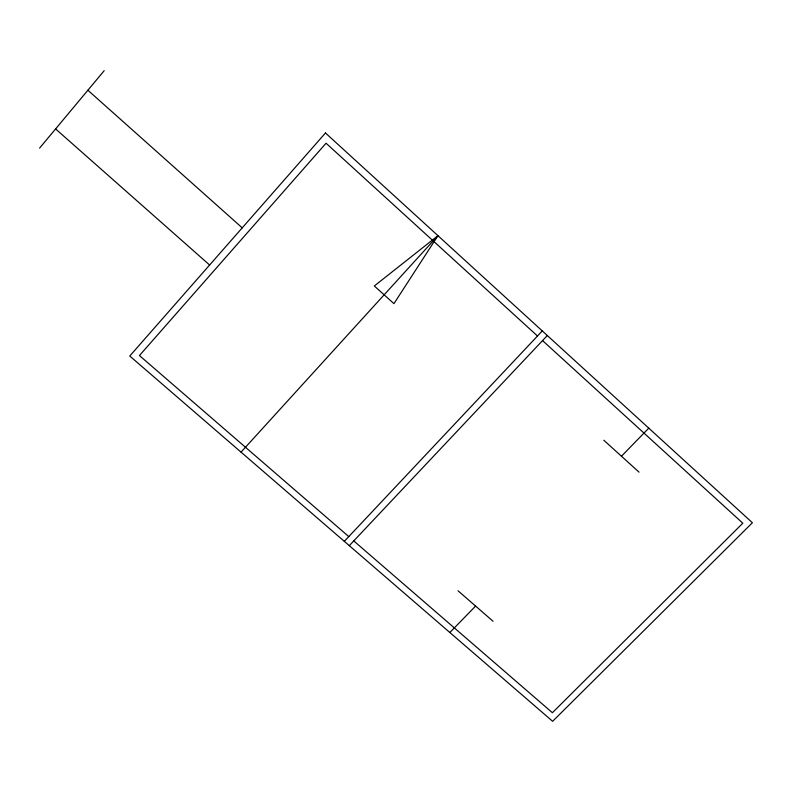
<?xml version="1.0" encoding="UTF-8"?>
<svg xmlns="http://www.w3.org/2000/svg" width="792" height="792" viewBox="0 0 792 792"><rect width="100%" height="100%" fill="white"/><g stroke="black" fill="none" stroke-linecap="round" stroke-linejoin="round"><path stroke-width="1.19" d="M437.956 235.669L393.951 303.643L374.309 285.981L437.956 235.669L241.035 452.133M39.6 148.104L104.188 70.696M344.322 541.352L542.282 330.917M349.302 545.668L547.322 335.521M449.856 632.521L475.596 606.068M621.463 456.222L648.787 428.155M348.787 536.61L139.441 355.549L326.057 143.213L537.501 336.006M353.776 540.926L552.4 712.721L742.807 523.195L542.54 340.59M458.053 590.802L493.07 621.274M55.598 128.928L209.613 265.013M87.892 90.229L242.223 227.849M603.801 440.223L639.045 472.151M325.462 132.977L129.769 356.024L552.628 721.304L752.4 522.75L325.462 132.977"/></g></svg>
